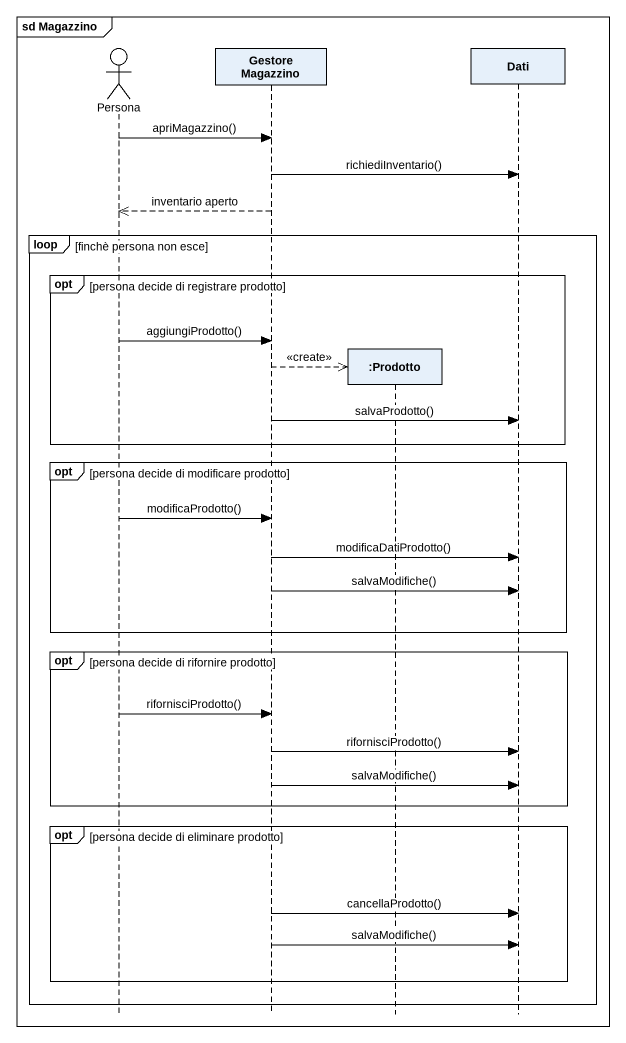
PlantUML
@startuml
mainframe sd Magazzino
hide footbox
actor Persona
participant "Gestore Magazzino" as Gestore_Magazzino
participant ":Prodotto" as Prodotto
participant Dati

Persona -> Gestore_Magazzino : apriMagazzino()
Gestore_Magazzino -> Dati : richiediInventario()
Gestore_Magazzino -->> Persona : inventario aperto
loop finchè persona non esce
  opt persona decide di registrare prodotto
    Persona -> Gestore_Magazzino : aggiungiProdotto()
    Gestore_Magazzino -->> Prodotto ** : <<create>>
    Gestore_Magazzino -> Dati : salvaProdotto()
  end
  opt persona decide di modificare prodotto
    Persona -> Gestore_Magazzino : modificaProdotto()
    Gestore_Magazzino -> Dati : modificaDatiProdotto()
    Gestore_Magazzino -> Dati : salvaModifiche()
  end
  opt persona decide di rifornire prodotto
    Persona -> Gestore_Magazzino : rifornisciProdotto()
    Gestore_Magazzino -> Dati : rifornisciProdotto()
    Gestore_Magazzino -> Dati : salvaModifiche()
  end
  opt persona decide di eliminare prodotto
    Gestore_Magazzino -> Dati : cancellaProdotto()
    Gestore_Magazzino -> Dati : salvaModifiche()
  end
end
@enduml
